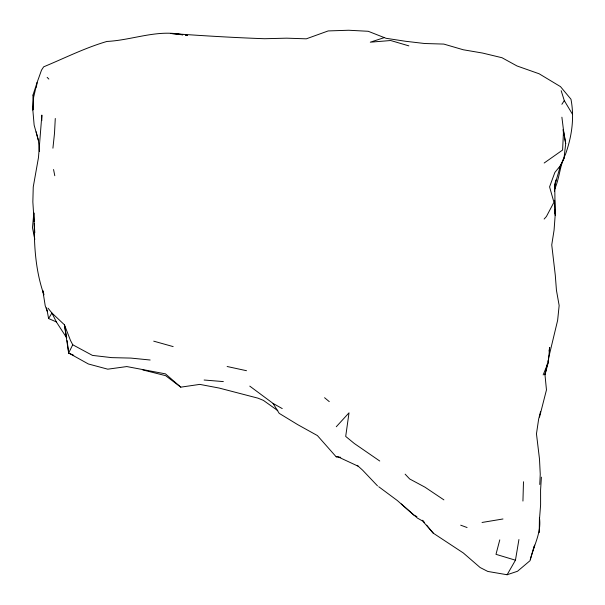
<?xml version="1.0" encoding="UTF-8"?>
<svg xmlns="http://www.w3.org/2000/svg" width="605" height="605" viewBox="0 0 605 605"><rect width="100%" height="100%" fill="white"/><g stroke="black" fill="none" stroke-linecap="round" stroke-linejoin="round"><path stroke-width="0.91" d="M548.516 358.311L557.636 320.325L559.149 305.502L556.441 290.264L555.284 275.184L551.745 244.896L554.067 230.165L555.171 215.304L554.747 185.334L555.382 181.742M41.798 120.599L41.858 115.071L38.47 157.572L33.245 186.983L32.851 201.911L34.81 232.743M182.642 34.833L170.512 33.456C201.843 35.695 233.227 37.616 264.635 38.72L286.664 38.175L306.319 38.826L328.182 30.931L348.699 30.25L368.233 31.286L386.035 38.289L405.342 41.246L424.619 43.507L443.805 44.082L463.256 49.761L482.586 53.058L501.984 57.725L517.003 65.96L539.153 73.787L560.48 86.621L570.961 99.212C574.576 117.839 571.793 136.7 565.448 154.396C559.67 165.573 559.64 178.452 554.384 189.766M539.221 532.665L539.441 517.714C541.755 532.997 533.217 546.179 530.078 560.646L517.509 571.264L507.111 574.75L487.781 571.438L480.136 567.535L463.294 552.955L432.855 532.899L426.638 525.178M522.939 501.061L523.491 481.746M561.894 117.204L563.542 130.468L562.605 150.032L544.175 163.01M539.766 484.507L540.25 474.108L539.486 459.014L536.461 433.815L538.654 419.061L540.522 411.725M55.282 118.474L54.495 133.365L52.922 148.18M541.392 477.141L540.583 489.959L540.605 504.925L539.441 519.778M554.702 213.194L554.951 209.731L554.641 213.3M554.475 188.926L554.747 185.334L560.517 165.52L564.004 158.381L565.698 143.589L563.542 130.468M33.971 213.051L34.167 221.49M33.835 212.945L32.473 227.677L34.81 239.353M539.524 417.087L546.466 389.907L544.984 374.798L548.304 362.221L549.68 347.399L549.053 351.051M554.452 191.626L555.919 179.957M33.54 105.467L32.844 110.042L34.145 125.137L38.425 140.534L39.401 151.401M36.353 87.173L37.056 82.598L41.511 70.135L43.666 66.822C64.667 58.133 85.078 47.81 106.956 41.442C132.374 40.195 157.202 29.184 182.778 34.78M507.111 574.75L515.452 560.192L518.924 539.531M545.763 370.23L544.984 374.798L547.343 363.809M547.737 361.971L548.13 360.141M499.783 539.872L495.987 554.331L515.452 560.192M530.29 559.64L534.661 545.105L533.209 549.4M543.161 374.926L548.304 362.221M559.179 168.22L564.004 158.381M73.734 355.324L68.637 353.04L72.736 344.767L70.452 340.365L64.425 324.794L51.932 313.019L48.037 308.195M56.363 321.928L48.589 318.54L51.932 313.019L56.363 321.928L66.724 337.93L64.425 324.794L68.637 353.04M561.879 104.287L564.299 100.611L561.168 90.682M560.517 165.52L554.868 172.44L549.574 186.877L553.938 202.282L546.413 216.499L544.145 219.048M336.282 426.744L349.017 412.814L345.697 436.417L354.349 443.518L379.751 461.018M383.956 37.722L370.305 42.184L390.679 40.52L408.867 45.867M482.034 522.47L502.974 518.977M142.795 369.927L165.611 375.66L180.789 387.155L199.801 384.387L219.146 388.055L257.987 398.166L263.402 400.381L277.793 410.636M249.767 386.119L273.044 403.406L279.192 413.351L297.675 424.619L317.398 435.57L336.161 456.805L337.658 456.669L358.5 466.372M204.119 380.023L223.358 381.589M150.161 360.013L130.899 358.092L111.721 357.631L92.452 355.4L72.736 344.767M187.3 35.362L185.44 35.15L187.323 35.355M336.161 456.805L340.721 457.32M227.125 366.501L246.5 370.706M153.723 341.159L173.166 346.604M460.708 525.185L467.083 527.53M416.913 516.61L413.82 515.12L397.409 500.6L378.715 486.715M68.811 353.101L88.345 363.968L107.773 369.186L126.793 366.562L165.483 373.867L180.789 387.155M273.044 403.406L282.232 408.587M443.896 499.874L424.967 487.176L409.668 478.963L405.131 474.161M324.575 397.712L329.279 401.644M401.274 503.935L417.48 518.13L422.6 521.026L433.498 533.247M357.26 465.343L362.584 470.138L377.49 485.853M47.145 77.364L48.854 79.066M422.676 520.262L424.37 522.365M564.299 100.611L572.527 114.33M48.589 318.54L47.296 311.424L45.239 305.85L42.819 290.642L43.764 294.068M43.968 294.862C35.839 271.902 34.114 247.505 34.266 223.374M36.141 131.837L38.425 140.534M46.449 307.839L47.296 311.424M53.558 169.513L54.79 175.715M565.698 143.589L563.187 129.508L563.338 132.382M67.087 340.615L68.531 351.369M554.664 200.285L555.171 215.304M32.988 95.091L32.844 110.042L33.638 97.224L37.056 82.598L32.988 95.091"/></g></svg>
